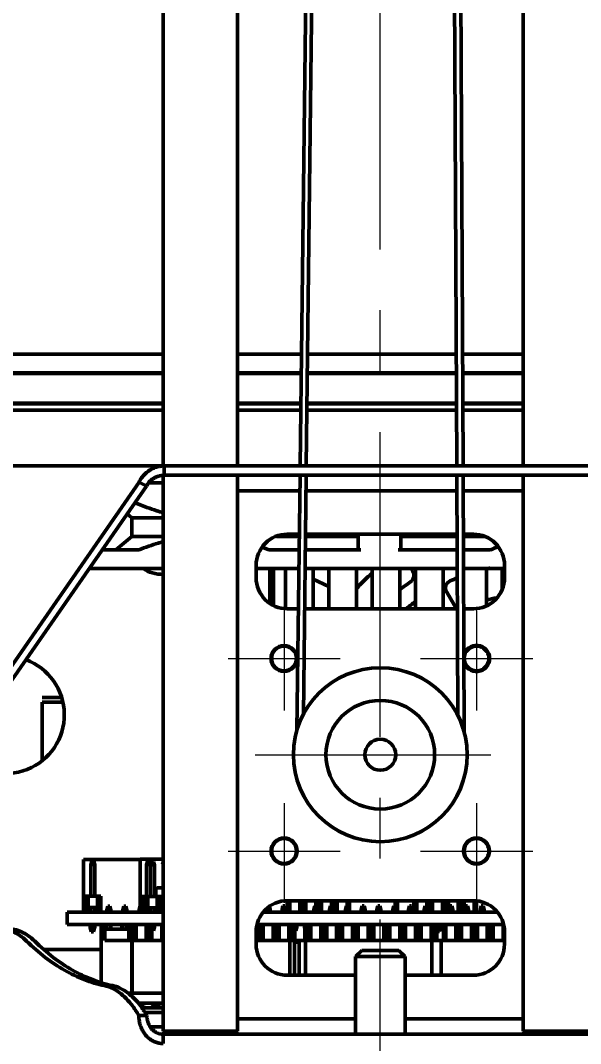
# Model space of a CAD drawing. Header units: inches. Extents: x -2049 to -860, y -317 to 524.
# Drawn here: x -1785.5 to -1725.3, y 69.2 to 179 of the extents above; entities that cross this region are included whole.
import ezdxf

# ---------------------------------------------------------------- set-up
doc = ezdxf.new("R2010")
doc.units = ezdxf.units.IN
doc.header["$LTSCALE"] = 2.5746062992
doc.header["$MEASUREMENT"] = 0
doc.header["$PDMODE"] = 3
doc.header["$PDSIZE"] = 0.3125
doc.linetypes.add('CENTERX2', pattern=[20.319999694824222, 12.69999980926514, -2.539999961853027, 2.539999961853027, -2.539999961853027])
doc.layers.get('0').update_dxf_attribs({"linetype": 'CONTINUOUS', "lineweight": 50})
doc.layers.get('Defpoints').update_dxf_attribs({"linetype": 'CONTINUOUS'})
doc.layers.add('dim', color=7, linetype='CONTINUOUS', lineweight=9)
doc.layers.add('中心线', color=7, linetype='CENTERX2', lineweight=15)
doc.styles.add('TEXTSTYLE_1', font='gdt', dxfattribs={"width": 0.8})
doc.dimstyles.new('ISO-25$0', dxfattribs={"dimtxt": 5, "dimasz": 5, "dimexe": 1.25, "dimexo": 0.625, "dimtad": 1, "dimdec": 0, "dimlfac": 1.5, "dimdsep": 46, "dimtxsty": 'TEXTSTYLE_1', "dimcen": 2.5, "dimclrd": 256, "dimclre": 256, "dimclrt": 256, "dimadec": 0, "dimazin": 0, "dimtfac": 1, "dimtdec": 0, "dimtmove": 0, "dimatfit": 3, "dimfxl": 1, "dimlwd": 25, "dimarcsym": 0})

# ---------------------------------------------------------------- blocks, each defined once
blk = doc.blocks.new('*D19')
at = {"layer": 'Defpoints', "color": 0, "transparency": 16777216}
for p in [(-1870.711648668979, 82.53809670650833), (-1627.555083746847, 78.16914075952582), (-1627.555083746847, 14.05385882527259)]:
    blk.add_point(p, dxfattribs=at)
at = {"layer": 'dim', "lineweight": -2, "transparency": 16777216}
for p, q in [((-1870.711648668979, 81.91309670650833), (-1870.711648668979, 12.80385882527258)), ((-1627.555083746847, 77.54414075952582), (-1627.555083746847, 12.80385882527258))]:
    blk.add_line(p, q, dxfattribs=at)
at = {"layer": 'dim', "lineweight": 25, "transparency": 16777216}
blk.add_line((-1865.711648668979, 14.05385882527259), (-1632.555083746847, 14.05385882527259), dxfattribs=at)
at = {"layer": 'dim', "transparency": 16777216}
for points in [[(-1865.711648668979, 14.88719215860592), (-1865.711648668979, 13.22052549193925), (-1870.711648668979, 14.05385882527259)], [(-1632.555083746847, 14.88719215860592), (-1632.555083746847, 13.22052549193925), (-1627.555083746847, 14.05385882527259)]]:
    blk.add_solid(points, dxfattribs=at)
at = {"layer": 'dim', "transparency": 16777216, "insert": (-1745.745721552791, 17.17885882527259), "char_height": 5, "attachment_point": 5, "style": 'TEXTSTYLE_1'}
blk.add_mtext('365', dxfattribs=at)

msp = doc.modelspace()

# ---------------------------------------------------------------- linework, layer by layer
at = {"color": 7, "linetype": 'Continuous'}
for p, q in [((-1751.482082671495, 461.2285581334069), (-1755.427994529761, 131.1674378728578)), ((-1754.761301645014, 131.1674378728578), (-1750.815485059087, 461.220588900706)), ((-1740.149600633349, 461.1818022506116), (-1738.604618370679, 131.1674378728578)), ((-1737.937965819836, 131.1674378728578), (-1739.482962692116, 461.1849231516273)), ((-1770.148578293694, 378.3722561199409), (-1770.148578293694, 131.1674378728578)), ((-1762.148835332775, 378.3722561199409), (-1762.148835332775, 131.1674378728578)), ((-1731.483153982871, 378.3722561199409), (-1731.483153982871, 131.1674378728578)), ((-1770.148578293694, 143.1670523150819), (-1803.896445210819, 143.1670523150819)), ((-1755.28453800537, 143.1670523150819), (-1762.148835332775, 143.1670523150819)), ((-1738.660795295061, 143.1670523150819), (-1754.617845120623, 143.1670523150819)), ((-1731.483153982871, 143.1670523150819), (-1737.994142742524, 143.1670523150819)), ((-1823.557944524728, 141.1004520501639), (-1770.148578293694, 141.1004520501639)), ((-1823.491279999617, 141.1671165735824), (-1770.148578293694, 141.1671165735824)), ((-1762.148835332775, 141.1671165735824), (-1755.308447425537, 141.1671165735824)), ((-1762.148835332775, 141.1004520501639), (-1755.309244406209, 141.1004520501639)), ((-1754.642551521463, 141.1004520501639), (-1738.651120380165, 141.1004520501639)), ((-1754.641754540791, 141.1671165735824), (-1738.651432473484, 141.1671165735824)), ((-1737.984779922641, 141.1671165735824), (-1731.483153982871, 141.1671165735824)), ((-1737.984467827629, 141.1004520501639), (-1731.483153982871, 141.1004520501639)), ((-1770.148578293694, 137.9005548651191), (-1823.557944524728, 137.9005548651191)), ((-1770.148578293694, 137.8338903400075), (-1823.491134846667, 137.8338903400075)), ((-1755.347499480171, 137.9005548651191), (-1762.148835332775, 137.9005548651191)), ((-1755.348296460843, 137.8338903400075), (-1762.148835332775, 137.8338903400075)), ((-1738.635827773678, 137.8338903400075), (-1754.681603576096, 137.8338903400075)), ((-1738.636139866996, 137.9005548651191), (-1754.680806595424, 137.9005548651191)), ((-1731.483153982871, 137.9005548651191), (-1737.969487314461, 137.9005548651191)), ((-1731.483153982871, 137.8338903400075), (-1737.969175221142, 137.8338903400075)), ((-1770.148578293694, 137.1672450939698), (-1805.513635904733, 137.1672450939698)), ((-1755.356266267566, 137.1672450939698), (-1762.148835332775, 137.1672450939698)), ((-1738.632706833716, 137.1672450939698), (-1754.689573382819, 137.1672450939698)), ((-1731.483153982871, 137.1672450939698), (-1737.96605428118, 137.1672450939698)), ((-1863.361714817113, 131.1674378728578), (-1770.098044800436, 131.1674378728578)), ((-1770.031380277018, 131.1674378728578), (-1723.36621300697, 131.1674378728578)), ((-1770.031380275324, 130.1674700029547), (-1770.031380275324, 131.1674378728578)), ((-1770.148578293694, 130.161518398452), (-1770.148578293694, 70.50272042247309)), ((-1723.366213005277, 130.1674700029547), (-1770.031380275324, 130.1674700029547)), ((-1762.148835332775, 130.1674700029547), (-1762.148835332775, 70.50272042247309)), ((-1755.439949239845, 130.1674700029547), (-1755.767377602099, 102.7792828865208)), ((-1755.080521162053, 104.4658906667339), (-1754.773256355098, 130.1674700029547)), ((-1738.599936960737, 130.1674700029547), (-1738.479069930351, 104.349790692337)), ((-1737.803991432228, 102.549975186823), (-1737.933284409894, 130.1674700029547)), ((-1731.483153982871, 130.1674700029547), (-1731.483153982871, 70.50272042247309)), ((-1803.795858657505, 84.67195553688434), (-1772.721250687257, 129.4353483124978)), ((-1771.936390361636, 129.0127436288169), (-1803.010998291245, 84.2493508532034)), ((-1771.936390344703, 129.0127436203505), (-1772.721250680484, 129.4353483226575)), ((-1770.148578293694, 129.3674957066935), (-1771.690859551269, 129.3674957066935)), ((-1762.148835332775, 128.5008568870139), (-1755.459873756651, 128.5008568870139)), ((-1754.793180871904, 128.5008568870139), (-1738.592134610834, 128.5008568870139)), ((-1737.925482058298, 128.5008568870139), (-1731.483153982871, 128.5008568870139)), ((-1774.012518381965, 126.0220566108097), (-1773.495074097224, 125.5894294921325)), ((-1773.495074097224, 125.5894294921325), (-1770.148578293694, 125.5894294921325)), ((-1773.495074097224, 125.5894294921325), (-1773.495074097224, 123.6125348946191)), ((-1773.495074097224, 123.6125348946191), (-1775.222874548197, 122.1677270437297)), ((-1770.148578293694, 123.6125348946191), (-1773.495074097224, 123.6125348946191)), ((-1755.518314107294, 123.6125348946191), (-1757.952277190613, 123.6125348946191)), ((-1755.515662405402, 123.8343401596705), (-1756.815673357701, 123.8343401596705)), ((-1749.177001122768, 123.6125348946191), (-1754.851621222547, 123.6125348946191)), ((-1738.570288029412, 123.8343401596705), (-1754.848969520655, 123.8343401596705)), ((-1749.177001122768, 123.8343401596705), (-1749.177001122768, 122.1677270437297)), ((-1744.610481182246, 122.1677270437297), (-1744.610481182246, 123.8343401596705)), ((-1738.569249634577, 123.6125348946191), (-1744.610481182246, 123.6125348946191)), ((-1736.816315957945, 123.8343401596705), (-1737.90363547857, 123.8343401596705)), ((-1735.679712125033, 123.6125348946191), (-1737.902597083734, 123.6125348946191)), ((-1776.68817956928, 122.1677270437297), (-1772.702288848626, 122.1677270437297)), ((-1758.796343423678, 122.1677270437297), (-1755.535586922208, 122.1677270437297)), ((-1754.868894037461, 122.1677270437297), (-1748.897145994128, 122.1677270437297)), ((-1744.890336310887, 122.1677270437297), (-1738.56248567951, 122.1677270437297)), ((-1737.895833126973, 122.1677270437297), (-1734.991138881336, 122.1677270437297)), ((-1770.148578293694, 120.1677913022302), (-1778.076528734174, 120.1677913022302)), ((-1760.148899592969, 120.5011139260956), (-1760.148899592969, 119.1678234323271)), ((-1755.559496342376, 120.1677913022302), (-1760.148899592969, 120.1677913022302)), ((-1758.693362019396, 120.1677913022302), (-1758.693362019396, 116.4357793721943)), ((-1758.27004228773, 116.1693311875359), (-1758.27004228773, 120.1677913022302)), ((-1757.000083092733, 115.8554788600978), (-1757.000083092733, 120.1677913022302)), ((-1738.553122859626, 120.1677913022302), (-1754.892803457629, 120.1677913022302)), ((-1754.036844971073, 120.1677913022302), (-1754.036844971073, 115.8345971987522)), ((-1752.34356604441, 115.8345971987522), (-1752.34356604441, 120.1677913022302)), ((-1749.380327922751, 120.1677913022302), (-1749.380327922751, 115.8345971987522)), ((-1747.687048996088, 115.8345971987522), (-1747.687048996088, 120.1677913022302)), ((-1744.723810874428, 120.1677913022302), (-1744.723810874428, 115.8345971987522)), ((-1743.498993007223, 120.1677913022302), (-1743.321636187001, 119.8606002782115)), ((-1743.030531947765, 115.8345971987522), (-1743.030531947765, 120.1677913022302)), ((-1740.067293826105, 120.1677913022302), (-1740.067293826105, 115.8345971987522)), ((-1733.48308972437, 120.1677913022302), (-1737.886470307089, 120.1677913022302)), ((-1735.410776777783, 120.1677913022302), (-1735.410776777783, 116.150842004011)), ((-1733.71749785112, 117.9953304458875), (-1733.71749785112, 120.1677913022302)), ((-1733.48308972437, 119.1678234323271), (-1733.48308972437, 120.5011139244023)), ((-1752.34356604441, 118.2158885077195), (-1754.036844971073, 119.0054774400456)), ((-1738.904374090095, 116.2735473189586), (-1739.69170487919, 117.6372442493126)), ((-1756.815673359394, 115.8345971987522), (-1755.611300087765, 115.8345971987522)), ((-1754.944607203018, 115.8345971987522), (-1738.532836748184, 115.8345971987522)), ((-1737.866184195648, 115.8345971987522), (-1736.816315957945, 115.8345971987522)), ((-1781.049234406713, 106.3307119985752), (-1783.112406948473, 106.3307119985752)), ((-1780.91923285108, 105.8227283205764), (-1783.112406948473, 105.8227283205764)), ((-1783.112406948473, 105.8227283205764), (-1783.112406948473, 99.56601937586899)), ((-1772.591267517247, 88.92082597366891), (-1778.672819839264, 88.92082597366891)), ((-1778.672819839264, 88.92082597366891), (-1778.672819839264, 83.26897689755569)), ((-1777.777316076403, 88.76024543802166), (-1777.883979315904, 88.39639046196328)), ((-1777.883979315904, 88.39639046196328), (-1777.457326357898, 88.39639046196328)), ((-1777.883979315904, 88.39639046196328), (-1777.883979315904, 84.98703334107996)), ((-1777.777316076403, 88.76024543802166), (-1777.5639895974, 88.76024543802166)), ((-1777.5639895974, 88.76024543802166), (-1777.457326357898, 88.39639046196328)), ((-1777.457326357898, 88.39639046196328), (-1777.457326357898, 84.98703334107996)), ((-1770.148578293694, 88.94609633968133), (-1772.591267517247, 88.94609633968133)), ((-1772.591267517247, 88.94609633968133), (-1772.591267517247, 83.27961174243472)), ((-1771.909795700801, 88.37161294510189), (-1771.8031324613, 88.73546791946713)), ((-1771.909795700801, 88.37161294510189), (-1771.483142742796, 88.37161294510189)), ((-1771.909795700801, 84.96225582421856), (-1771.909795700801, 88.37161294510189)), ((-1771.8031324613, 88.73546791946713), (-1771.589805982297, 88.73546791946713)), ((-1771.589805982297, 88.73546791946713), (-1771.483142742796, 88.37161294510189)), ((-1771.377511638077, 88.72325709247927), (-1771.484174877579, 88.35940211642085)), ((-1771.484174877579, 88.35940211642085), (-1771.057521919572, 88.35940211642085)), ((-1771.484174877579, 88.35940211642085), (-1771.484174877579, 84.95004499723076)), ((-1771.377511638077, 88.72325709247927), (-1771.164185159074, 88.72325709247927)), ((-1771.164185159074, 88.72325709247927), (-1771.057521919572, 88.35940211642085)), ((-1771.057521919572, 88.35940211642085), (-1771.057521919572, 84.95004499723076)), ((-1770.216516774138, 88.37161294510189), (-1770.148578293694, 88.60336808984093)), ((-1770.216516774138, 88.37161294510189), (-1770.148578293694, 88.37161294510189)), ((-1770.918472019818, 85.73556418953497), (-1770.918472019818, 84.95004499723076)), ((-1770.148578293694, 85.8688932397584), (-1770.785142971288, 85.8688932397584)), ((-1770.148578293694, 85.87555967889261), (-1770.624375589085, 85.87555967889261)), ((-1770.624375589085, 85.8688932397584), (-1770.624375589085, 85.87555967889261)), ((-1778.503959394872, 84.98703334107996), (-1776.837346278931, 84.98703334107996)), ((-1778.503959394872, 83.2937544144171), (-1778.503959394872, 84.98703334107996)), ((-1778.170636772699, 83.2937544144171), (-1778.170636772699, 84.98703334107996)), ((-1777.170668901103, 84.98703334107996), (-1777.170668901103, 83.2937544144171)), ((-1776.837346278931, 83.2937544144171), (-1776.837346278931, 84.98703334107996)), ((-1772.543108685129, 84.96225582421856), (-1771.484174877579, 84.96225582421856)), ((-1772.543108685129, 84.96225582421856), (-1772.543108685129, 83.26897689755569)), ((-1772.229785419306, 84.96225582421856), (-1772.229785419306, 83.26897689755569)), ((-1772.104154956546, 84.95004499723076), (-1770.148578293694, 84.95004499723076)), ((-1772.104154956546, 83.26897689755569), (-1772.104154956546, 84.95004499723076)), ((-1771.77083233268, 83.26897689755569), (-1771.77083233268, 84.95004499723076)), ((-1771.057521919572, 84.96225582421856), (-1770.916494283578, 84.96225582421856)), ((-1770.770864462777, 84.95004499723076), (-1770.770864462777, 83.26897689755569)), ((-1770.437541840605, 83.26897689755569), (-1770.437541840605, 84.95004499723076)), ((-1778.170636772699, 83.76040608681275), (-1777.170668901103, 83.76040608681275)), ((-1777.883979315904, 83.26897689755569), (-1777.883979315904, 83.76040608681275)), ((-1777.457326357898, 83.76040608681275), (-1777.457326357898, 83.26897689755569)), ((-1776.171718097494, 83.53133281988926), (-1776.065054857992, 83.8979877054639)), ((-1776.171718097494, 83.53133281988926), (-1775.745065139488, 83.53133281988926)), ((-1776.171718097494, 83.26897689755569), (-1776.171718097494, 83.53133281988926)), ((-1775.851728378989, 83.8979877054639), (-1776.065054857992, 83.8979877054639)), ((-1775.745065139488, 83.53133281988926), (-1775.851728378989, 83.8979877054639)), ((-1775.745065139488, 83.26897689755569), (-1775.745065139488, 83.53133281988926)), ((-1774.478439170831, 83.53133281988926), (-1774.371775931329, 83.8979877054639)), ((-1774.478439170831, 83.53133281988926), (-1774.051786212825, 83.53133281988926)), ((-1774.478439170831, 83.26897689755569), (-1774.478439170831, 83.53133281988926)), ((-1774.158449452327, 83.8979877054639), (-1774.371775931329, 83.8979877054639)), ((-1774.051786212825, 83.53133281988926), (-1774.158449452327, 83.8979877054639)), ((-1774.051786212825, 83.26897689755569), (-1774.051786212825, 83.53133281988926)), ((-1772.606497758578, 83.93562214359353), (-1772.71316099808, 83.57176716753492)), ((-1772.591267517247, 83.57176716753492), (-1772.71316099808, 83.57176716753492)), ((-1772.71316099808, 83.57176716753492), (-1772.71316099808, 83.26897689755569)), ((-1772.591267517247, 83.93562214359353), (-1772.606497758578, 83.93562214359353)), ((-1771.77083233268, 83.72341774296368), (-1770.770864462777, 83.72341774296368)), ((-1771.484174877579, 83.26897689755569), (-1771.484174877579, 83.72341774296368)), ((-1771.057521919572, 83.72341774296368), (-1771.057521919572, 83.26897689755569)), ((-1771.018467633197, 83.69563069542805), (-1770.770864462777, 83.69563069542805)), ((-1771.018467633197, 83.69563069542805), (-1771.018467633197, 83.26897689755569)), ((-1770.918472019818, 83.72341774296368), (-1770.918472019818, 83.69562984540198)), ((-1759.065611200527, 83.57176716753492), (-1759.052417533492, 83.61677406252706)), ((-1759.065611200527, 83.57176716753492), (-1758.638958242521, 83.57176716753492)), ((-1759.065611200527, 83.26897689755569), (-1759.065611200527, 83.57176716753492)), ((-1758.728934384142, 83.87869828170487), (-1758.638958242521, 83.57176716753492)), ((-1758.638958242521, 83.57176716753492), (-1758.638958242521, 83.26897689755569)), ((-1757.372332273865, 83.57176716753492), (-1757.265669034363, 83.93562214359353)), ((-1757.372332273865, 83.57176716753492), (-1756.945679315858, 83.57176716753492)), ((-1757.372332273865, 83.26897689755569), (-1757.372332273865, 83.57176716753492)), ((-1757.265669034363, 83.93562214359353), (-1757.05234255536, 83.93562214359353)), ((-1757.05234255536, 83.93562214359353), (-1756.945679315858, 83.57176716753492)), ((-1756.945679315858, 83.57176716753492), (-1756.945679315858, 83.26897689755569)), ((-1756.829690662698, 84.5022706028101), (-1756.829690662698, 83.26897689755569)), ((-1736.816315957945, 84.5022706028101), (-1756.815673357701, 84.5022706028101)), ((-1756.516367396874, 84.5022706028101), (-1756.516367396874, 83.26897689755569)), ((-1755.449735001859, 84.5022706028101), (-1755.449735001859, 83.26897689755569)), ((-1755.203076261147, 84.5022706028101), (-1755.203076261147, 83.26897689755569)), ((-1755.203076261147, 83.73562856995147), (-1755.069747210923, 83.73562856995147)), ((-1755.069747210923, 84.5022706028101), (-1755.069747210923, 83.26897689755569)), ((-1754.823088470211, 84.5022706028101), (-1754.823088470211, 83.26897689755569)), ((-1753.843164295165, 83.93562214359353), (-1753.949827534667, 83.57176716753492)), ((-1753.523174576661, 83.57176716753492), (-1753.949827534667, 83.57176716753492)), ((-1753.949827534667, 83.57176716753492), (-1753.949827534667, 83.26897689755569)), ((-1753.629837816162, 83.93562214359353), (-1753.843164295165, 83.93562214359353)), ((-1753.756456075196, 84.5022706028101), (-1753.756456075196, 83.93562214359353)), ((-1753.629837816162, 83.93562214359353), (-1753.523174576661, 83.57176716753492)), ((-1753.523174576661, 83.57176716753492), (-1753.523174576661, 83.26897689755569)), ((-1753.509797334484, 84.5022706028101), (-1753.509797334484, 83.26897689755569)), ((-1753.509797334484, 83.73562856995147), (-1753.376468284261, 83.73562856995147)), ((-1753.376468284261, 84.5022706028101), (-1753.376468284261, 83.26897689755569)), ((-1753.129809543548, 84.5022706028101), (-1753.129809543548, 83.26897689755569)), ((-1752.256548608004, 83.57176716753492), (-1752.149885368502, 83.93562214359353)), ((-1752.256548608004, 83.57176716753492), (-1751.829895649998, 83.57176716753492)), ((-1752.256548608004, 83.26897689755569), (-1752.256548608004, 83.57176716753492)), ((-1752.149885368502, 83.93562214359353), (-1751.936558889499, 83.93562214359353)), ((-1752.063177148533, 83.93562214359353), (-1752.063177148533, 84.5022706028101)), ((-1751.936558889499, 83.93562214359353), (-1751.829895649998, 83.57176716753492)), ((-1751.829895649998, 83.57176716753492), (-1751.829895649998, 83.26897689755569)), ((-1751.816518407821, 83.26897689755569), (-1751.816518407821, 84.5022706028101)), ((-1751.816518407821, 83.73562856995147), (-1751.683189357598, 83.73562856995147)), ((-1751.683189357598, 84.5022706028101), (-1751.683189357598, 83.26897689755569)), ((-1751.436530616886, 83.26897689755569), (-1751.436530616886, 84.5022706028101)), ((-1750.563269681341, 83.57176716753492), (-1750.456606441839, 83.93562214359353)), ((-1750.563269681341, 83.57176716753492), (-1750.136616723335, 83.57176716753492)), ((-1750.563269681341, 83.26897689755569), (-1750.563269681341, 83.57176716753492)), ((-1750.456606441839, 83.93562214359353), (-1750.243279962837, 83.93562214359353)), ((-1750.369898221871, 83.93562214359353), (-1750.369898221871, 84.5022706028101)), ((-1750.243279962837, 83.93562214359353), (-1750.136616723335, 83.57176716753492)), ((-1750.136616723335, 83.57176716753492), (-1750.136616723335, 83.26897689755569)), ((-1750.123239481159, 83.26897689755569), (-1750.123239481159, 84.5022706028101)), ((-1748.869990754678, 83.57176716753492), (-1748.763327515177, 83.93562214359353)), ((-1748.869990754678, 83.57176716753492), (-1748.443337796672, 83.57176716753492)), ((-1748.869990754678, 83.26897689755569), (-1748.869990754678, 83.57176716753492)), ((-1748.763327515177, 83.93562214359353), (-1748.550001036174, 83.93562214359353)), ((-1748.550001036174, 83.93562214359353), (-1748.443337796672, 83.57176716753492)), ((-1748.443337796672, 83.57176716753492), (-1748.443337796672, 83.26897689755569)), ((-1747.176711828015, 83.57176716753492), (-1747.070048588514, 83.93562214359353)), ((-1747.176711828015, 83.57176716753492), (-1746.75005887001, 83.57176716753492)), ((-1747.176711828015, 83.26897689755569), (-1747.176711828015, 83.57176716753492)), ((-1747.070048588514, 83.93562214359353), (-1746.856722109511, 83.93562214359353)), ((-1746.856722109511, 83.93562214359353), (-1746.75005887001, 83.57176716753492)), ((-1746.75005887001, 83.57176716753492), (-1746.75005887001, 83.26897689755569)), ((-1745.483432901352, 83.57176716753492), (-1745.376769661851, 83.93562214359353)), ((-1745.483432901352, 83.57176716753492), (-1745.056779943347, 83.57176716753492)), ((-1745.483432901352, 83.26897689755569), (-1745.483432901352, 83.57176716753492)), ((-1745.376769661851, 83.93562214359353), (-1745.163443182848, 83.93562214359353)), ((-1745.234394204618, 83.93562214359353), (-1745.234394204618, 84.5022706028101)), ((-1745.163443182848, 83.93562214359353), (-1745.056779943347, 83.57176716753492)), ((-1745.056779943347, 83.57176716753492), (-1745.056779943347, 83.26897689755569)), ((-1744.975902190706, 84.5022706028101), (-1744.975902190706, 83.27961174243472)), ((-1744.958732467693, 84.5022706028101), (-1744.958732467693, 83.27961174243472)), ((-1743.79015397469, 83.57176716753492), (-1743.683490735188, 83.93562214359353)), ((-1743.79015397469, 83.57176716753492), (-1743.363501016684, 83.57176716753492)), ((-1743.79015397469, 83.26897689755569), (-1743.79015397469, 83.57176716753492)), ((-1743.683490735188, 83.93562214359353), (-1743.470164256185, 83.93562214359353)), ((-1743.470164256185, 83.93562214359353), (-1743.363501016684, 83.57176716753492)), ((-1743.363501016684, 83.57176716753492), (-1743.363501016684, 83.26897689755569)), ((-1743.211222964577, 84.5022706028101), (-1743.211222964577, 83.26897689755569)), ((-1742.897899698753, 84.5022706028101), (-1742.897899698753, 83.26897689755569)), ((-1742.096875048027, 83.57176716753492), (-1741.990211808526, 83.93562214359353)), ((-1742.096875048027, 83.57176716753492), (-1741.670222090021, 83.57176716753492)), ((-1742.096875048027, 83.26897689755569), (-1742.096875048027, 83.57176716753492)), ((-1741.990211808526, 83.93562214359353), (-1741.776885329522, 83.93562214359353)), ((-1741.831267303738, 84.5022706028101), (-1741.831267303738, 83.93562214359353)), ((-1741.776885329522, 83.93562214359353), (-1741.670222090021, 83.57176716753492)), ((-1741.670222090021, 83.57176716753492), (-1741.670222090021, 83.26897689755569)), ((-1741.584608563026, 84.5022706028101), (-1741.584608563026, 83.26897689755569)), ((-1741.584608563026, 83.72341774296368), (-1741.451279512802, 83.72341774296368)), ((-1741.451279512802, 84.5022706028101), (-1741.451279512802, 83.26897689755569)), ((-1741.20462077209, 84.5022706028101), (-1741.20462077209, 83.26897689755569)), ((-1740.137988377075, 84.5022706028101), (-1740.137988377075, 83.26897689755569)), ((-1739.891329636363, 84.5022706028101), (-1739.891329636363, 83.26897689755569)), ((-1739.891329636363, 83.72341774296368), (-1739.758000586139, 83.72341774296368)), ((-1739.758000586139, 84.5022706028101), (-1739.758000586139, 83.26897689755569)), ((-1739.511341845427, 84.5022706028101), (-1739.511341845427, 83.26897689755569)), ((-1739.35668735593, 83.93562214359353), (-1739.463350595432, 83.57176716753492)), ((-1739.036697637426, 83.57176716753492), (-1739.463350595432, 83.57176716753492)), ((-1739.463350595432, 83.57176716753492), (-1739.463350595432, 83.26897689755569)), ((-1739.143360876927, 83.93562214359353), (-1739.35668735593, 83.93562214359353)), ((-1739.143360876927, 83.93562214359353), (-1739.036697637426, 83.57176716753492)), ((-1739.036697637426, 83.57176716753492), (-1739.036697637426, 83.26897689755569)), ((-1738.444709450412, 83.26897689755569), (-1738.444709450412, 84.5022706028101)), ((-1738.1980507097, 83.26897689755569), (-1738.1980507097, 84.5022706028101)), ((-1738.1980507097, 83.72341774296368), (-1738.064721659477, 83.72341774296368)), ((-1738.064721659477, 84.5022706028101), (-1738.064721659477, 83.26897689755569)), ((-1737.818062918765, 83.26897689755569), (-1737.818062918765, 84.5022706028101)), ((-1737.770071668769, 83.57176716753492), (-1737.663408429268, 83.93562214359353)), ((-1737.770071668769, 83.57176716753492), (-1737.343418710763, 83.57176716753492)), ((-1737.770071668769, 83.26897689755569), (-1737.770071668769, 83.57176716753492)), ((-1737.663408429268, 83.93562214359353), (-1737.450081950265, 83.93562214359353)), ((-1737.450081950265, 83.93562214359353), (-1737.343418710763, 83.57176716753492)), ((-1737.343418710763, 83.57176716753492), (-1737.343418710763, 83.26897689755569)), ((-1736.75143052375, 83.26897689755569), (-1736.75143052375, 84.5022706028101)), ((-1736.504771783037, 83.26897689755569), (-1736.504771783037, 84.46699285674444)), ((-1736.076792742106, 83.57176716753492), (-1735.970129502605, 83.93562214359353)), ((-1736.076792742106, 83.57176716753492), (-1735.6501397841, 83.57176716753492)), ((-1736.076792742106, 83.26897689755569), (-1736.076792742106, 83.57176716753492)), ((-1735.970129502605, 83.93562214359353), (-1735.756803023602, 83.93562214359353)), ((-1735.756803023602, 83.93562214359353), (-1735.6501397841, 83.57176716753492)), ((-1735.6501397841, 83.57176716753492), (-1735.6501397841, 83.26897689755569)), ((-1770.148578293694, 83.26897689755569), (-1780.445547672238, 83.26897689755569)), ((-1780.445547672238, 83.26897689755569), (-1780.445547672238, 81.93568640378722)), ((-1778.170636772699, 83.2937544144171), (-1778.503959394872, 83.2937544144171)), ((-1776.837346278931, 83.2937544144171), (-1777.170668901103, 83.2937544144171)), ((-1772.591267517247, 83.27961174243472), (-1772.543108685129, 83.27961174243472)), ((-1734.231774617182, 83.26897689755569), (-1759.400214700157, 83.26897689755569)), ((-1759.389579853585, 83.27961174243472), (-1759.065611200527, 83.27961174243472)), ((-1758.638958242521, 83.27961174243472), (-1757.372332273865, 83.27961174243472)), ((-1756.945679315858, 83.27961174243472), (-1756.829690662698, 83.27961174243472)), ((-1755.203076261147, 83.27961174243472), (-1755.069747210923, 83.27961174243472)), ((-1753.509797334484, 83.27961174243472), (-1753.376468284261, 83.27961174243472)), ((-1751.816518407821, 83.27961174243472), (-1751.683189357598, 83.27961174243472)), ((-1750.123239481159, 83.27961174243472), (-1748.869990754678, 83.27961174243472)), ((-1748.443337796672, 83.27961174243472), (-1747.176711828015, 83.27961174243472)), ((-1746.75005887001, 83.27961174243472), (-1745.483432901352, 83.27961174243472)), ((-1744.958732467693, 83.27961174243472), (-1743.79015397469, 83.27961174243472)), ((-1743.363501016684, 83.27961174243472), (-1743.204747256381, 83.27961174243472)), ((-1741.581902699914, 83.27961174243472), (-1741.451279512802, 83.27961174243472)), ((-1739.891329636363, 83.27961174243472), (-1739.758000586139, 83.27961174243472)), ((-1738.1980507097, 83.27961174243472), (-1738.064721659477, 83.27961174243472)), ((-1736.504771783037, 83.27961174243472), (-1736.076792742106, 83.27961174243472)), ((-1735.6501397841, 83.27961174243472), (-1734.383513815443, 83.27961174243472)), ((-1734.383513815443, 83.26897689755569), (-1734.383513815443, 83.42071609581703)), ((-1780.445547672238, 81.93568640378722), (-1770.148578293694, 81.93568640378722)), ((-1777.956176198122, 81.58772826048168), (-1777.956176198122, 81.93568640378722)), ((-1777.956176198122, 81.58772826048168), (-1777.876178769343, 81.15440884979513)), ((-1777.883979315904, 81.65767365066934), (-1777.883979315904, 81.93568640378722)), ((-1777.883979315904, 81.65767365066934), (-1777.457326357898, 81.65767365066934)), ((-1777.777316076403, 81.29381867461078), (-1777.883979315904, 81.65767365066934)), ((-1777.5639895974, 81.29381867461078), (-1777.777316076403, 81.29381867461078)), ((-1777.609520670589, 81.15440884979513), (-1777.583131075992, 81.29735248677282)), ((-1777.457326357898, 81.65767365066934), (-1777.5639895974, 81.29381867461078)), ((-1777.457326357898, 81.93568640378722), (-1777.457326357898, 81.65767365066934)), ((-1776.805031081822, 81.8980519656577), (-1776.371711671136, 81.8980519656577)), ((-1776.805031081822, 81.8980519656577), (-1776.805031081822, 75.75223620497965)), ((-1776.405043932845, 81.8980519656577), (-1776.405043932845, 80.23143884971691)), ((-1776.371711671136, 81.8980519656577), (-1776.371711671136, 81.43140029326193)), ((-1773.851792639183, 81.43140029326193), (-1776.371711671136, 81.43140029326193)), ((-1776.26289727146, 81.58772826048168), (-1776.26289727146, 81.93568640378722)), ((-1776.26289727146, 81.58772826048168), (-1776.23403672403, 81.43140029326193)), ((-1776.171718097494, 81.43140029326193), (-1776.171718097494, 81.93568640378722)), ((-1775.745065139488, 81.43140029326193), (-1775.745065139488, 81.93568640378722)), ((-1774.569618344797, 81.58772826048168), (-1774.569618344797, 81.93568640378722)), ((-1774.569618344797, 81.58772826048168), (-1774.540757797367, 81.43140029326193)), ((-1774.478439170831, 81.43140029326193), (-1774.478439170831, 81.93568640378722)), ((-1774.051786212825, 81.43140029326193), (-1774.051786212825, 81.93568640378722)), ((-1773.851792639183, 81.8980519656577), (-1773.418473228497, 81.8980519656577)), ((-1773.851792639183, 81.43140029326193), (-1773.851792639183, 81.8980519656577)), ((-1773.818460375781, 81.8980519656577), (-1773.818460375781, 80.23143884971691)), ((-1773.418473228497, 81.8980519656577), (-1773.418473228497, 80.23143884971691)), ((-1773.27980945899, 81.93568640378722), (-1773.27980945899, 80.24240747712436)), ((-1773.033150716584, 81.93568640378722), (-1773.033150716584, 80.24240747712436)), ((-1771.966518321569, 81.93568640378722), (-1771.966518321569, 80.24240747712436)), ((-1771.909795700801, 81.63289613211468), (-1771.909795700801, 81.93568640378722)), ((-1771.483142742796, 81.63289613211468), (-1771.909795700801, 81.63289613211468)), ((-1771.8031324613, 81.2690411560562), (-1771.909795700801, 81.63289613211468)), ((-1771.810860638813, 81.26761441616551), (-1771.794626447326, 81.17967921580751)), ((-1771.589805982297, 81.2690411560562), (-1771.8031324613, 81.2690411560562)), ((-1771.486520727577, 81.6213729863378), (-1771.589805982297, 81.2690411560562)), ((-1771.527968348572, 81.17967921580751), (-1771.461089991118, 81.54193698619898)), ((-1771.515658959205, 81.17967921580751), (-1771.453537149251, 81.51617235545453)), ((-1771.484174877579, 81.62068530512688), (-1771.484174877579, 81.93568640378722)), ((-1771.484174877579, 81.62068530512688), (-1771.057521919572, 81.62068530512688)), ((-1771.377511638077, 81.25683032906853), (-1771.484174877579, 81.62068530512688)), ((-1771.057521919572, 81.62068530512688), (-1771.164185159074, 81.25683032906853)), ((-1771.057521919572, 81.93568640378722), (-1771.057521919572, 81.62068530512688)), ((-1770.273239394907, 80.24240747712436), (-1770.273239394907, 81.93568640378722)), ((-1770.216516774138, 81.63289613211468), (-1770.216516774138, 81.93568640378722)), ((-1770.148578293694, 81.63289613211468), (-1770.216516774138, 81.63289613211468)), ((-1770.148578293694, 81.40114098737565), (-1770.216516774138, 81.63289613211468)), ((-1760.057010393283, 81.93568640378722), (-1733.574978922363, 81.93568640378722)), ((-1760.01224745068, 80.24240747712436), (-1760.01224745068, 81.93568640378722)), ((-1759.765588709967, 80.24240747712436), (-1759.765588709967, 81.93568640378722)), ((-1759.632259659744, 81.46903473139143), (-1759.765588709967, 81.46903473139143)), ((-1759.632259659744, 81.93568640378722), (-1759.632259659744, 80.24240747712436)), ((-1759.385600919032, 80.24240747712436), (-1759.385600919032, 81.93568640378722)), ((-1758.318968524017, 80.24240747712436), (-1758.318968524017, 81.93568640378722)), ((-1758.072309783304, 80.24240747712436), (-1758.072309783304, 81.93568640378722)), ((-1757.938980733081, 81.46903473139143), (-1758.072309783304, 81.46903473139143)), ((-1757.938980733081, 81.93568640378722), (-1757.938980733081, 80.24240747712436)), ((-1757.692321992369, 80.24240747712436), (-1757.692321992369, 81.93568640378722)), ((-1756.625689597354, 80.24240747712436), (-1756.625689597354, 81.93568640378722)), ((-1756.31236633153, 80.24240747712436), (-1756.31236633153, 81.93568640378722)), ((-1756.196377678369, 81.63289613211468), (-1756.196377678369, 81.93568640378722)), ((-1755.769724720364, 81.63289613211468), (-1756.196377678369, 81.63289613211468)), ((-1756.089714438868, 81.2690411560562), (-1756.196377678369, 81.63289613211468)), ((-1756.190708834515, 81.17967921580751), (-1756.141560311344, 81.44590038764017)), ((-1755.876387959865, 81.2690411560562), (-1756.089714438868, 81.2690411560562)), ((-1755.978748819753, 81.2690411560562), (-1755.978748819753, 80.24240747712436)), ((-1755.769724720364, 81.63289613211468), (-1755.876387959865, 81.2690411560562)), ((-1755.769724720364, 81.93568640378722), (-1755.769724720364, 81.63289613211468)), ((-1754.943853934342, 81.62068530512688), (-1754.943853934342, 81.93568640378722)), ((-1754.844085437079, 81.62068530512688), (-1754.943853934342, 81.62068530512688)), ((-1754.83719069484, 81.25683032906853), (-1754.943853934342, 81.62068530512688)), ((-1754.912116424738, 80.24240747712436), (-1754.912116424738, 81.51242072497146)), ((-1754.844085437079, 81.61299862649405), (-1754.844085437079, 81.93568640378722)), ((-1754.844085437079, 81.61299862649405), (-1754.764088006606, 81.17967921580751)), ((-1754.516475993883, 81.93568640378722), (-1754.516475993883, 80.24240747712436)), ((-1754.269817253171, 81.93568640378722), (-1754.269817253171, 80.24240747712436)), ((-1753.203184858156, 81.93568640378722), (-1753.203184858156, 80.24240747712436)), ((-1752.956526117444, 81.93568640378722), (-1752.956526117444, 80.24240747712436)), ((-1752.82319706722, 81.46903473139143), (-1752.956526117444, 81.46903473139143)), ((-1752.82319706722, 81.93568640378722), (-1752.82319706722, 80.24240747712436)), ((-1752.576538326508, 81.93568640378722), (-1752.576538326508, 80.24240747712436)), ((-1751.509905931493, 80.24240747712436), (-1751.509905931493, 81.93568640378722)), ((-1751.263247190781, 80.24240747712436), (-1751.263247190781, 81.93568640378722)), ((-1751.129918140557, 81.46903473139143), (-1751.263247190781, 81.46903473139143)), ((-1751.129918140557, 81.93568640378722), (-1751.129918140557, 80.24240747712436)), ((-1750.883259399846, 80.24240747712436), (-1750.883259399846, 81.93568640378722)), ((-1749.81662700483, 80.24240747712436), (-1749.81662700483, 81.93568640378722)), ((-1749.569968264118, 80.24240747712436), (-1749.569968264118, 81.93568640378722)), ((-1749.436639213895, 81.46903473139143), (-1749.569968264118, 81.46903473139143)), ((-1749.436639213895, 81.93568640378722), (-1749.436639213895, 80.24240747712436)), ((-1749.189980473183, 80.24240747712436), (-1749.189980473183, 81.93568640378722)), ((-1748.123348078168, 80.24240747712436), (-1748.123348078168, 81.93568640378722)), ((-1747.876689337456, 80.24240747712436), (-1747.876689337456, 81.93568640378722)), ((-1747.743360287232, 81.46903473139143), (-1747.876689337456, 81.46903473139143)), ((-1747.743360287232, 81.93568640378722), (-1747.743360287232, 80.24240747712436)), ((-1747.49670154652, 80.24240747712436), (-1747.49670154652, 81.93568640378722)), ((-1746.430069151505, 80.24240747712436), (-1746.430069151505, 81.93568640378722)), ((-1746.183410410793, 80.24240747712436), (-1746.183410410793, 81.93568640378722)), ((-1746.050081360569, 81.46903473139143), (-1746.183410410793, 81.46903473139143)), ((-1746.050081360569, 81.93568640378722), (-1746.050081360569, 80.24240747712436)), ((-1745.803422619857, 80.24240747712436), (-1745.803422619857, 81.93568640378722)), ((-1744.736790224842, 80.24240747712436), (-1744.736790224842, 81.93568640378722)), ((-1744.49013148413, 80.24240747712436), (-1744.49013148413, 81.93568640378722)), ((-1744.356802433907, 81.62068530512688), (-1744.49013148413, 81.62068530512688)), ((-1744.356802433907, 81.46903473139143), (-1744.49013148413, 81.46903473139143)), ((-1744.356802433907, 81.93568640378722), (-1744.356802433907, 80.24240747712436)), ((-1744.110143693194, 80.24240747712436), (-1744.110143693194, 81.93568640378722)), ((-1743.043511298179, 80.24240747712436), (-1743.043511298179, 81.93568640378722)), ((-1742.796852557467, 80.24240747712436), (-1742.796852557467, 81.93568640378722)), ((-1742.663523507244, 81.62348521464315), (-1742.796852557467, 81.62348521464315)), ((-1742.663523507244, 81.46903473139143), (-1742.796852557467, 81.46903473139143)), ((-1742.663523507244, 81.93568640378722), (-1742.663523507244, 80.24240747712436)), ((-1742.416864766531, 80.24240747712436), (-1742.416864766531, 81.93568640378722)), ((-1741.350232371517, 80.24240747712436), (-1741.350232371517, 81.93568640378722)), ((-1741.036909105693, 80.24240747712436), (-1741.036909105693, 81.93568640378722)), ((-1740.884631053586, 81.62348521464315), (-1741.036909105693, 81.62348521464315)), ((-1740.918377538732, 81.25683032906853), (-1740.84850260588, 81.4974421404476)), ((-1740.905076969918, 81.17967921580751), (-1740.847220485556, 81.49306850427001)), ((-1740.884631053586, 81.62068530512688), (-1740.884631053586, 81.93568640378722)), ((-1740.45797809558, 81.62068530512688), (-1740.884631053586, 81.62068530512688)), ((-1740.777967814084, 81.25683032906853), (-1740.884631053586, 81.62068530512688)), ((-1740.879514123837, 81.31814462954137), (-1740.837924416421, 81.46135728790168)), ((-1740.809864170183, 81.36563677541332), (-1740.775533544446, 81.17967921580751)), ((-1740.45797809558, 81.62068530512688), (-1740.564641335081, 81.25683032906853)), ((-1740.508875445692, 81.17967921580751), (-1740.428878015219, 81.61299862649405)), ((-1740.45797809558, 81.93568640378722), (-1740.45797809558, 81.62068530512688)), ((-1740.450442750364, 81.17967921580751), (-1740.370445319891, 81.61299862649405)), ((-1740.428878015219, 81.93568640378722), (-1740.428878015219, 81.61299862649405)), ((-1740.370445319891, 81.93568640378722), (-1740.370445319891, 81.61299862649405)), ((-1740.029999054648, 81.93568640378722), (-1740.029999054648, 80.24240747712436)), ((-1739.783340313936, 81.93568640378722), (-1739.783340313936, 80.24240747712436)), ((-1738.716707918921, 81.93568640378722), (-1738.716707918921, 80.24240747712436)), ((-1738.470049178209, 81.93568640378722), (-1738.470049178209, 80.24240747712436)), ((-1738.336720127985, 81.46903473139143), (-1738.470049178209, 81.46903473139143)), ((-1738.336720127985, 81.93568640378722), (-1738.336720127985, 80.24240747712436)), ((-1738.090061387273, 81.93568640378722), (-1738.090061387273, 80.24240747712436)), ((-1737.023428992259, 80.24240747712436), (-1737.023428992259, 81.93568640378722)), ((-1736.776770251546, 80.24240747712436), (-1736.776770251546, 81.93568640378722)), ((-1736.643441201323, 81.46903473139143), (-1736.776770251546, 81.46903473139143)), ((-1736.643441201323, 81.93568640378722), (-1736.643441201323, 80.24240747712436)), ((-1736.396782460611, 80.24240747712436), (-1736.396782460611, 81.93568640378722)), ((-1735.330150065596, 80.24240747712436), (-1735.330150065596, 81.93568640378722)), ((-1735.083491324883, 80.24240747712436), (-1735.083491324883, 81.93568640378722)), ((-1734.95016227466, 81.46903473139143), (-1735.083491324883, 81.46903473139143)), ((-1734.95016227466, 81.93568640378722), (-1734.95016227466, 80.24240747712436)), ((-1734.703503533948, 80.24240747712436), (-1734.703503533948, 81.93568640378722)), ((-1733.636871138933, 80.24240747712436), (-1733.636871138933, 81.93568640378722)), ((-1777.609520670589, 81.15440884979513), (-1777.876178769343, 81.15440884979513)), ((-1776.405043932845, 80.23143884971691), (-1773.418473228497, 80.23143884971691)), ((-1773.818460375781, 80.24240747712436), (-1773.505137109957, 80.24240747712436)), ((-1773.505137109957, 74.56925642719739), (-1773.505137109957, 80.24240747712436)), ((-1773.461805169226, 74.56925642719739), (-1773.461805169226, 80.23143884971691)), ((-1773.418473228497, 80.24240747712436), (-1770.148578293694, 80.24240747712436)), ((-1771.527968348572, 81.17967921580751), (-1771.794626447326, 81.17967921580751)), ((-1771.719859580857, 81.17967921580751), (-1771.719859580857, 80.24240747712436)), ((-1771.586530532327, 81.17967921580751), (-1771.586530532327, 80.24240747712436)), ((-1771.164185159074, 81.25683032906853), (-1771.377511638077, 81.25683032906853)), ((-1771.339871789921, 81.25683032906853), (-1771.339871789921, 80.24240747712436)), ((-1760.148899592969, 81.1690443692353), (-1760.148899592969, 79.83575387546664)), ((-1760.148899592969, 80.24240747712436), (-1733.48308972437, 80.24240747712436)), ((-1756.529015902599, 80.24240747712436), (-1756.529015902599, 76.50252764358521)), ((-1756.190708834515, 81.17967921580751), (-1756.31236633153, 81.17967921580751)), ((-1756.225407560465, 81.17967921580751), (-1756.225407560465, 80.24240747712436)), ((-1756.025698742154, 80.035747450802), (-1755.825705166818, 80.23574102444387)), ((-1755.825705166818, 80.23574102444387), (-1755.725708379998, 80.23574102444387)), ((-1755.725708379998, 80.23574102444387), (-1755.525714806355, 80.035747450802)), ((-1754.778331289836, 81.25683032906853), (-1754.83719069484, 81.25683032906853)), ((-1754.835736975936, 76.50252764358521), (-1754.835736975936, 80.24240747712436)), ((-1754.796939245024, 81.26426136660875), (-1754.781324079061, 81.17967921580751)), ((-1754.516475993883, 81.17967921580751), (-1754.764088006606, 81.17967921580751)), ((-1754.665457684026, 80.24240747712436), (-1754.665457684026, 81.17967921580751)), ((-1754.532128633802, 80.24240747712436), (-1754.532128633802, 81.17967921580751)), ((-1741.289505562634, 80.24240747712436), (-1741.289505562634, 76.50252764358521)), ((-1741.036909105693, 81.25683032906853), (-1740.918377538732, 81.25683032906853)), ((-1740.905076969918, 81.17967921580751), (-1741.036909105693, 81.17967921580751)), ((-1740.987453359073, 81.17967921580751), (-1740.987453359073, 80.24240747712436)), ((-1740.564641335081, 81.25683032906853), (-1740.777967814084, 81.25683032906853)), ((-1740.450442750364, 81.17967921580751), (-1740.775533544446, 81.17967921580751)), ((-1740.740794618361, 81.17967921580751), (-1740.740794618361, 80.24240747712436)), ((-1740.273538206636, 76.50252764358521), (-1740.273538206636, 80.24240747712436)), ((-1733.48308972437, 79.83575387716), (-1733.48308972437, 81.1690443692353)), ((-1776.805031081822, 79.26910541624989), (-1782.902957595628, 79.26910541624989)), ((-1773.461805169226, 79.26910541624989), (-1773.505137109957, 79.26910541624989)), ((-1756.025698742154, 80.035747450802), (-1755.525714806355, 80.035747450802)), ((-1756.025698742154, 76.50252764358521), (-1756.025698742154, 80.035747450802)), ((-1755.525714806355, 80.035747450802), (-1755.525714806355, 76.50252764358521)), ((-1748.815930398476, 79.1691086294291), (-1749.482575644513, 78.50246338339134)), ((-1748.814881803328, 79.1691086294291), (-1744.817107512318, 79.1691086294291)), ((-1744.81605891717, 79.1691086294291), (-1744.149413671132, 78.50246338339134)), ((-1749.482575644513, 78.50246338339134), (-1744.149413671132, 78.50246338339134)), ((-1749.482575644513, 70.16939779860758), (-1749.482575644513, 78.50246338339134)), ((-1744.149413671132, 70.16939779860758), (-1744.149413671132, 78.50246338339134)), ((-1756.815673359394, 76.50252764358521), (-1749.482575644513, 76.50252764358521)), ((-1744.149413671132, 76.50252764358521), (-1736.816315957945, 76.50252764358521)), ((-1770.148578293694, 74.56925642719739), (-1773.886460215574, 74.56925642719739)), ((-1772.812001998424, 73.5026240321825), (-1770.148578293694, 73.5026240321825)), ((-1772.11717631213, 73.46929177047313), (-1772.783786510681, 73.46929177047313)), ((-1772.586278093095, 73.2359659334287), (-1772.348507607142, 73.2359659334287)), ((-1770.148578293694, 73.00397338759771), (-1772.422322161689, 73.00397338759771)), ((-1772.348487064281, 73.23596528659616), (-1772.333930272152, 73.29513416033706)), ((-1772.115181771791, 73.46886878431752), (-1772.117176313824, 73.46929177047313)), ((-1772.115181771791, 73.46886878431752), (-1772.115181771791, 73.5026240321825)), ((-1772.092599702814, 72.4959897095988), (-1770.148578293694, 72.4959897095988)), ((-1771.421870715031, 73.5026240321825), (-1771.421870715031, 73.46886878431752)), ((-1771.419876171304, 73.46929177047313), (-1771.421870715031, 73.46886878431752)), ((-1770.423897385468, 73.46929177047313), (-1771.419876174691, 73.46929177047313)), ((-1771.188565420846, 73.23596528490297), (-1771.203122212976, 73.29513416033706)), ((-1771.188565420846, 73.23596528490297), (-1771.20312219943, 73.29513412308498)), ((-1771.188544877986, 73.2359659334287), (-1770.655228680479, 73.2359659334287)), ((-1770.655208137619, 73.23596528490297), (-1770.640651345489, 73.29513416033706)), ((-1770.421902845128, 73.46886878431752), (-1770.423897387161, 73.46929177047313)), ((-1770.421902845128, 73.46745541286373), (-1770.421902845128, 73.5026240321825)), ((-1772.746571028703, 72.16933353672061), (-1771.880573450367, 72.16933353672061)), ((-1749.482575644513, 71.83601091624169), (-1762.148835332775, 71.83601091624169)), ((-1731.483153982871, 71.83601091624169), (-1744.149413671132, 71.83601091624169)), ((-1771.52556345563, 70.96937209486873), (-1770.148578293694, 70.96937209486873)), ((-1762.148835332775, 70.50272042247309), (-1770.148578293694, 70.50272042247309)), ((-1769.815255669828, 70.16939779860758), (-1770.148578293694, 70.50272042247309)), ((-1762.482157956641, 70.16939779860758), (-1762.148835332775, 70.50272042247309)), ((-1723.483411023646, 70.50272042247309), (-1731.483153982871, 70.50272042247309)), ((-1731.149831360698, 70.16939779860758), (-1731.483153982871, 70.50272042247309)), ((-1723.483411023646, 70.16939779860758), (-1770.148578293694, 70.16939779860758)), ((-1770.148578293694, 69.1694299303978), (-1770.148578293694, 70.1693978019942))]:
    msp.add_line(p, q, dxfattribs=at)
for centre, radius in [((-1757.148995981566, 110.5014352253712), 1.39995501888034), ((-1757.148995981566, 110.5014352253712), 1.33329049376859), ((-1736.482993334079, 110.5014352253712), 1.33329049376859), ((-1746.81599465867, 100.1684339007812), 9.333033454686854), ((-1746.81599465867, 100.1684339007812), 5.833145909179283), ((-1746.81599465867, 100.1684339007812), 1.666613117634058), ((-1757.148995981566, 89.83543257788456), 1.39995501888034), ((-1757.148995981566, 89.83543257788456), 1.33329049376859), ((-1736.482993334079, 89.83543257788456), 1.39995501888034), ((-1736.482993334079, 89.83543257788456), 1.33329049376859)]:
    msp.add_circle(centre, radius, dxfattribs=at)
for centre, radius, start, end in [((-1756.815673359394, 120.5011139260956), 3.333226233574837, 89.99999847618679, 179.9999984820003), ((-1736.816315957945, 120.5011139260956), 3.333226233574837, 1.506200370060331e-06, 90.0000015179899), ((-1767.693163149396, 100.5099478359587), 23.41394459359181, 67.66758512740839, 69.53458561129351), ((-1726.1500605839, 100.6503354159048), 23.26290626549102, 110.1272427465117, 112.3368084862932), ((-1770.12299477437, 123.7176772411482), 4.190865343490406, 238.2541562453924, 269.6484721841879), ((-1744.054847468582, 119.4372805448526), 0.8466394633313951, 304.7263590909046, 30.00000008929773), ((-1731.177579461125, 100.8584117312005), 19.7266994956215, 101.3669380403094, 102.4157381179894), ((-1756.815673359394, 119.1678234323271), 3.333226233574837, 180.0000015179996, 270.000002023993), ((-1731.177579461125, 100.8584117312005), 25.01819614144273, 131.315162803612, 136.7908069909031), ((-1731.177579461125, 100.8584117312005), 21.75863420761685, 124.7263589623926, 128.6037239585018), ((-1738.958493595916, 118.0605639826717), 0.8466394633313951, 114.338292130904, 210.0000000364072), ((-1731.177579461125, 100.8584117312005), 19.7266994956215, 111.9718773401915, 114.3382921198917), ((-1736.816315957945, 119.1678234323271), 3.333226233574837, 269.9999979759874, 359.9999984820004), ((-1731.177579461125, 100.8584117312005), 19.7266994956215, 126.9957647179958, 130.471009483197), ((-1731.177579461125, 100.8584117312005), 16.46713756179564, 101.0179321135918, 104.9094997395919), ((-1738.171162805128, 116.6968670506243), 0.8466394633313951, 209.999999931299, 244.6075149198094), ((-1736.482993334079, 110.5014352253712), 1.39995501888034, 192.3994482829998, 168.310765917499), ((-1787.055784040998, 104.456629450359), 6.307464001818893, 222.5629455368005, 69.80727865219379), ((-1770.785142971288, 85.73556418953497), 0.1333290485302195, 89.99999994788328, 180), ((-1756.815673359394, 81.1690443692353), 3.333226233574837, 89.99999797020318, 179.9999984820003), ((-1736.816315957945, 81.1690443692353), 3.333226233574837, 1.506200370060331e-06, 90.00000202399306), ((-1756.815673359394, 79.83575387716), 3.333226233574837, 180.0000015179996, 270.0000015179899), ((-1736.816315957945, 79.83575387716), 3.333226233574837, 269.9999984820101, 359.9999984820004), ((-1772.083940977094, 73.20263367171952), 0.266658098753718, 96.72803832791672, 172.8192442246007), ((-1772.092704044355, 73.20743362473233), 0.2566738742897275, 149.4680789946047, 160.020688978701), ((-1772.084436723445, 73.20263447094723), 0.2662329655203219, 145.7108938283029, 149.4823295744991), ((-1772.080893936905, 73.20023156930137), 0.2705137541344917, 140.1118169405955, 145.7131401112992), ((-1772.0866393085, 73.2054594850167), 0.2627529318971288, 131.3755912081986, 140.1831024570072), ((-1772.085351459814, 73.20380393911773), 0.2648465307477965, 125.0998945613084, 131.3479197658032), ((-1772.081453401342, 73.19838524505226), 0.2715212483227403, 120.9515778658956, 125.1153895951907), ((-1772.081077847315, 73.19779625321712), 0.2722195209932387, 117.1215879771908, 120.9555998641984), ((-1772.083559897898, 73.20281704028099), 0.2666193091200661, 110.7955969662906, 117.1387259793978), ((-1771.453111508034, 73.20263367171952), 0.266658098753718, 7.18075577179913, 83.27196167208331), ((-1771.453492605856, 73.20281700133572), 0.2666193514520392, 62.86127375610656, 69.20435909208757), ((-1771.455913224279, 73.1979101600904), 0.2720901426302891, 59.80415428729188, 62.87898693739577), ((-1771.455714338509, 73.19821135038623), 0.2717297891687903, 54.88574236449535, 59.80844823840433), ((-1771.451700981289, 73.20380399330259), 0.2648464613233604, 48.65207920650505, 54.90002391530134), ((-1771.450413212186, 73.20545944607139), 0.2627529843887756, 39.81679520130129, 48.62440827499629), ((-1771.456158543143, 73.20023157268784), 0.2705137490546549, 34.28685953440658, 39.88808204690388), ((-1771.453660147339, 73.20194852365404), 0.267482285338482, 32.09516349489357, 34.28447037180322), ((-1771.444841571009, 73.2072219834926), 0.2572096395950761, 19.98608527090298, 32.14373563659594), ((-1770.390662050431, 73.20263367171952), 0.266658098753718, 96.72803832791672, 172.8192442282009), ((-1770.399425117692, 73.20743362473233), 0.2566738742897275, 149.468078995897, 160.0206889788024), ((-1770.391157796782, 73.20263447094723), 0.266232963827043, 145.7108941414019, 149.4823295781966), ((-1770.387615013628, 73.20023157268784), 0.2705137507479338, 140.1118794534939, 145.7131404541998), ((-1770.393360359825, 73.20545945961754), 0.2627529640694285, 131.3755917192073, 140.1831657913056), ((-1770.39207255855, 73.20380397129004), 0.2648464901091023, 125.0999419078999, 131.3479205723008), ((-1770.388174483146, 73.19838526029162), 0.2715212296966722, 120.9515780863048, 125.1154365819073), ((-1770.387798920653, 73.19779625321712), 0.2722195209932387, 117.1215885784989, 120.9555998641075), ((-1770.390280957689, 73.20281700810881), 0.2666193429856446, 110.7956319316995, 117.1387263241989)]:
    msp.add_arc(centre, radius, start, end, dxfattribs=at)
for points, start_tangent, end_tangent in [([(-1770.031380280404, 131.1674378728578), (-1770.282897051904, 131.1560861546394), (-1770.532837384108, 131.1220927267742), (-1770.779508380773, 131.0656765725591), (-1771.021242786976, 130.9872216548439), (-1771.256400181184, 130.8872767991943), (-1771.483378120419, 130.7665558547536), (-1771.700633106435, 130.6259296630209), (-1771.906693623968, 130.4664169243043), (-1772.100126346268, 130.2892195127465), (-1772.279504359042, 130.0957985942923), (-1772.443535919058, 129.8877980108965), (-1772.591099257814, 129.6670076836875), (-1772.721250687257, 129.4353483124978)], (-1, 0), (-0.4561178417047779, -0.8899193865056398)), ([(-1771.936390331156, 129.012743628817), (-1771.822549908798, 129.1943663706646), (-1771.692911950949, 129.3652459384208), (-1771.548489035023, 129.5235572466338), (-1771.390448946069, 129.6676034960501), (-1771.220109222728, 129.79582564243), (-1771.038922996334, 129.9068232662102), (-1770.848455539009, 129.999376024655), (-1770.650411679534, 130.0724375848372), (-1770.446779984361, 130.125135078403), (-1770.239705760001, 130.1568907196373), (-1770.031380275325, 130.1674700029547)], (0.4931599388285941, 0.8699386614782547), (1, 0)), ([(-1770.150436257542, 126.16289450982), (-1770.81985824904, 126.3563755532224), (-1771.88015900003, 126.7145171657368), (-1772.94972466213, 127.1374085672585), (-1773.171241307788, 127.2324380085917)], (-0.9654932037660693, 0.2604282501602506), (-0.9171203560357679, 0.3986104019526163)), ([(-1772.702288848626, 122.1677270437297), (-1771.687399500031, 122.5571683431819), (-1770.675808098309, 122.8893907505984), (-1770.15042285524, 123.0390731618928)], (0.9250705503999401, 0.3797953090583813), (0.9654939322360695, 0.2604255494672753)), ([(-1784.794680476484, 80.15867601610958), (-1785.490496661524, 80.74084437741702), (-1786.214765875942, 81.16210040676485), (-1786.881462098142, 81.39869197097175)], (-0.7166952471076923, 0.6973864945446275), (-0.969945639757381, 0.2433217127912033)), ([(-1786.845234911956, 81.50236699310086), (-1786.092194714404, 81.41702960095277), (-1785.348768299298, 81.16210040845803), (-1784.624499084881, 80.74084437911031), (-1783.928682898147, 80.15867601610958)], (1, 0), (0.7166952473660653, -0.6973864942791007)), ([(-1776.442104620343, 75.38774560757089), (-1778.600494933306, 76.02790964415526), (-1780.722796577072, 77.04208079526667), (-1782.792795635477, 78.42252122662268), (-1784.794680476484, 80.15867601610958)], (-0.979068932065486, 0.203528932253251), (-0.7166952466849797, 0.6973864949790436)), ([(-1783.928682898147, 80.15867601610958), (-1781.92679805714, 78.42252122662268), (-1779.856798998735, 77.04208079526667), (-1777.734497354969, 76.02790964415526), (-1775.576107042006, 75.38774560757089)], (0.7166952466849797, -0.6973864949790436), (0.979068932065486, -0.203528932253251)), ([(-1772.746571028704, 72.16933353841392), (-1773.394928323871, 73.16821885784715), (-1774.099623890888, 74.00070835116378), (-1774.850023411488, 74.65422558028398), (-1775.634799577759, 75.11890567997477), (-1776.442104620343, 75.38774560757089)], (-0.4969147591583969, 0.8677993559173413), (-0.9790689314370601, 0.2035289352762711)), ([(-1775.576107042006, 75.38774560757089), (-1774.768801999423, 75.11890567997477), (-1773.98402583315, 74.65422558028398), (-1773.233626312552, 74.00070835116378), (-1772.528930745534, 73.16821885784715), (-1771.880573450367, 72.16933353841392)], (0.9790689314370601, -0.2035289352762711), (0.4969147591583969, -0.8677993559173413)), ([(-1772.746571028704, 72.16933353672061), (-1772.706974036272, 71.6475736427781), (-1772.589577892416, 71.14231198685144), (-1772.398148625568, 70.66867244695601), (-1772.138591518893, 70.24081106859107), (-1771.818750119769, 69.87148588045577), (-1771.44821168035, 69.57176864927021), (-1771.038024244518, 69.35071806509015), (-1770.600447100904, 69.21515493990282), (-1770.148578337719, 69.16942993039783)], (0, -1), (1, -3.851287301060646e-10)), ([(-1770.148578337719, 70.16939780199425), (-1770.487117623768, 70.20797473441387), (-1770.812075473443, 70.32196683392533), (-1771.111212785381, 70.50675201292105), (-1771.373291690668, 70.7551793394469), (-1771.588430817989, 71.05780433862967), (-1771.748452884847, 71.40321552289146), (-1771.84716724994, 71.77843592764783), (-1771.880573450367, 72.16933353672061)], (-1, 5.778882121380657e-10), (0, 1))]:
    msp.add_spline(points, degree=3, dxfattribs=dict(at, start_tangent=start_tangent, end_tangent=end_tangent))
at = {"layer": '中心线'}
for p, q in [((-1746.815994657823, 49.78333371518698), (-1746.815994657823, 475.0919877742373)), ((-1757.137766816531, 115.6459018513215), (-1757.137766816531, 104.9326891010242)), ((-1736.471764169044, 115.6459018513215), (-1736.471764169044, 104.9326891010242)), ((-1763.152780255999, 110.5014352253712), (-1751.122753377063, 110.5014352253712)), ((-1742.486777608512, 110.5014352253712), (-1730.456750729576, 110.5014352253712)), ((-1760.260490357885, 100.1684339007812), (-1734.932300789935, 100.1684339007812)), ((-1757.137766816531, 94.97989920383488), (-1757.137766816531, 84.26668645353756)), ((-1736.471764169044, 94.97989920383488), (-1736.471764169044, 84.26668645353756)), ((-1763.152780255999, 89.83543257788456), (-1751.122753377063, 89.83543257788456)), ((-1742.486777608512, 89.83543257788456), (-1730.456750729576, 89.83543257788456))]:
    msp.add_line(p, q, dxfattribs=at)

# ---------------------------------------------------------------- dimensions: what is measured, and where the dimension line sits
at = {"layer": 'dim'}
dim = msp.add_linear_dim(base=(-1627.555083746847, 14.05385882527259), p1=(-1870.711648668979, 82.53809670650833), p2=(-1627.555083746847, 78.16914075952582), text='365', dimstyle='ISO-25$0', dxfattribs=at)
dim.commit()
dim.dimension.update_dxf_attribs({"geometry": '*D19', "text_midpoint": (-1745.745721552791, 14.05385882527259), "dimtype": 160})

doc.saveas('drawing.dxf')
